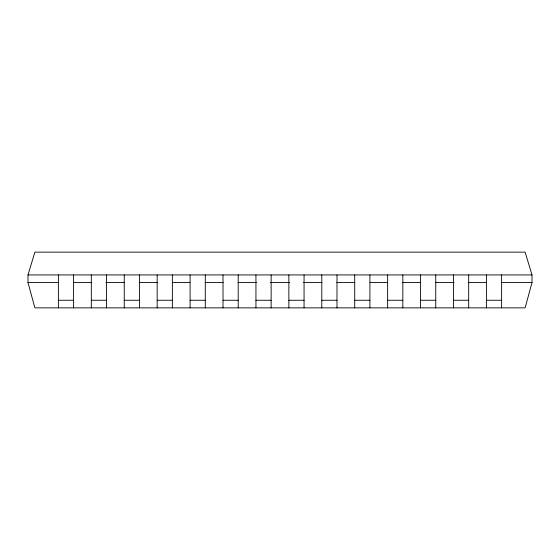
<?xml version="1.0" encoding="UTF-8"?>
<svg xmlns="http://www.w3.org/2000/svg" width="560" height="560" viewBox="0 0 560 560"><rect width="100%" height="100%" fill="white"/><g stroke="black" fill="none" stroke-linecap="round" stroke-linejoin="round"><path stroke-width="0.84" d="M532 282.534L525.14 307.86L34.86 307.86L28 282.534L28 274.932L34.86 252.14L525.14 252.14L532 274.932L532 282.534L501.375 282.534M28 274.932L532 274.932M28 282.534L58.625 282.534M73.5 282.534L91.875 282.534M105.875 282.534L124.25 282.534M139.125 282.534L157.5 282.534M172.375 282.534L189.875 282.534M205.625 282.534L223.125 282.534M238 282.534L256.375 282.534M270.375 282.534L289.625 282.534M303.625 282.534L322 282.534M336.875 282.534L354.375 282.534M370.125 282.534L387.625 282.534M402.5 282.534L420.875 282.534M435.75 282.534L454.125 282.534M468.125 282.534L486.5 282.534M58.394 300.258L73.591 300.258M91.315 300.258L106.512 300.258M124.243 300.258L139.44 300.258M157.164 300.258L172.361 300.258M190.092 300.258L205.289 300.258M223.013 300.258L238.21 300.258M255.941 300.258L271.138 300.258M288.862 300.258L304.059 300.258M321.79 300.258L336.987 300.258M354.711 300.258L369.908 300.258M387.639 300.258L402.836 300.258M420.56 300.258L435.757 300.258M453.488 300.258L468.685 300.258M486.409 300.258L501.606 300.258M501.606 274.932L501.606 307.86M486.409 274.932L486.409 307.86M468.685 274.932L468.685 307.86M453.488 274.932L453.488 307.86M435.757 274.932L435.757 307.86M420.56 274.932L420.56 307.86M402.836 274.932L402.836 307.86M387.639 274.932L387.639 307.86M369.908 274.932L369.908 307.86M354.711 274.932L354.711 307.86M336.987 274.932L336.987 307.86M321.79 274.932L321.79 307.86M304.059 274.932L304.059 307.86M288.862 274.932L288.862 307.86M271.138 274.932L271.138 307.86M255.941 274.932L255.941 307.86M238.21 274.932L238.21 307.86M223.013 274.932L223.013 307.86M205.289 274.932L205.289 307.86M190.092 274.932L190.092 307.86M172.361 274.932L172.361 307.86M157.164 274.932L157.164 307.86M139.44 274.932L139.44 307.86M124.243 274.932L124.243 307.86M106.512 274.932L106.512 307.86M91.315 274.932L91.315 307.86M73.591 274.932L73.591 307.86M58.394 274.932L58.394 307.86"/></g></svg>
